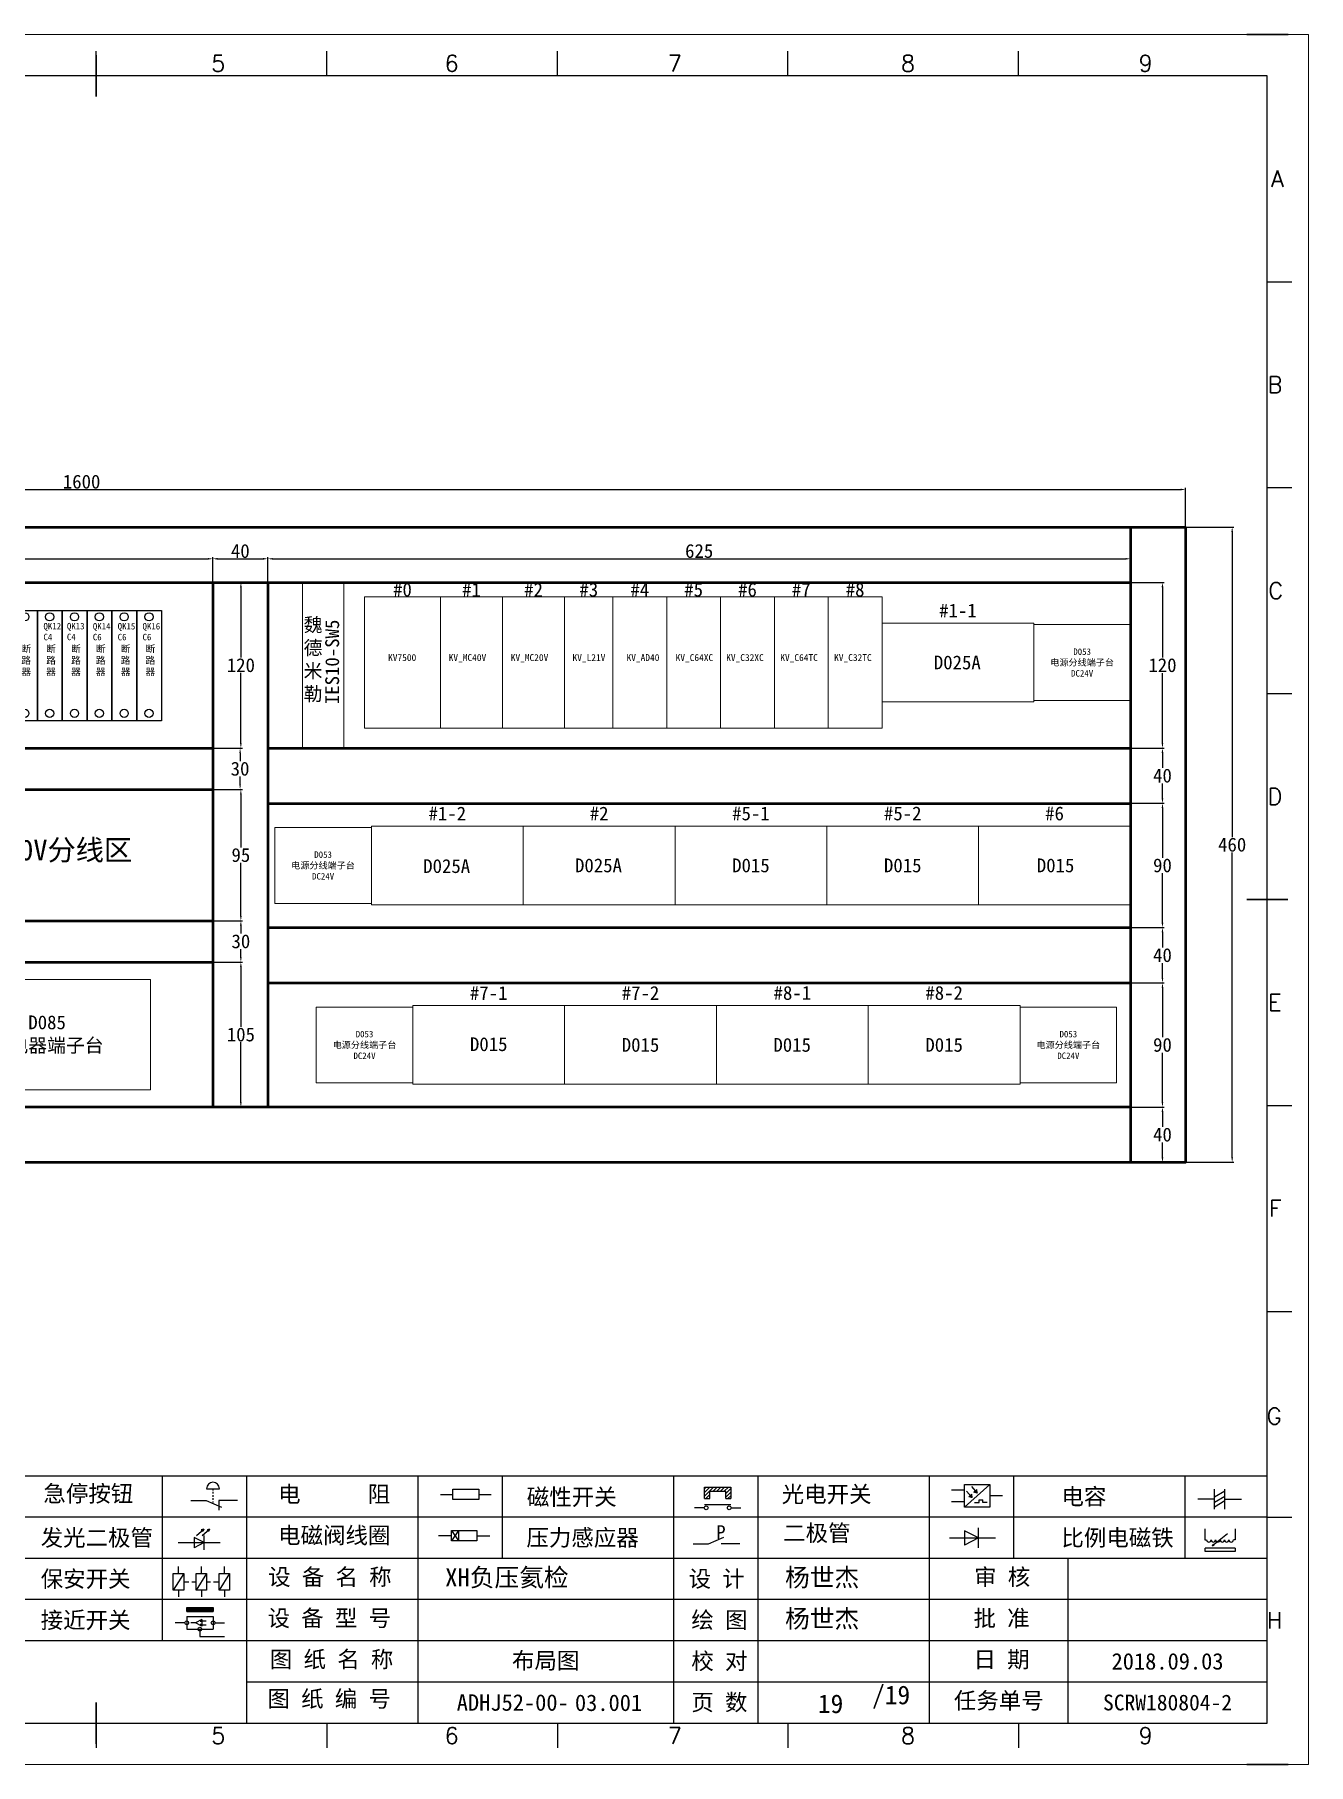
# Model space of a CAD drawing. Header units: millimetres. Extents: x 17734 to 28845, y 9358 to 11073.
# Drawn here: x 24243.5 to 24414, y 9420.4 to 9652 of the extents above; entities that cross this region are included whole.
import ezdxf
from ezdxf.enums import TextEntityAlignment as Align

# ---------------------------------------------------------------- set-up
doc = ezdxf.new("R2010")
doc.units = ezdxf.units.MM
doc.layers.add('1', color=3, linetype='Continuous', lineweight=20)
doc.layers.add('AE_BOR', color=1, linetype='Continuous')
doc.styles.get("Standard").update_dxf_attribs({"font": ''})
doc.styles.add('WD', font='romans.shx', dxfattribs={"bigfont": 'gbcbig.shx'})
doc.styles.add('汉字', font='')
doc.styles.get('Standard').set_extended_font_data('SimSun')
doc.styles.get('汉字').set_extended_font_data('新宋体')
doc.dimstyles.new('ISO-25', dxfattribs={"dimtxt": 10, "dimasz": 3.5, "dimexe": 1.25, "dimexo": 0.625, "dimtad": 1, "dimtih": 1, "dimtoh": 1, "dimtxsty": 'Standard', "dimcen": 2.5, "dimadec": 0, "dimazin": 0, "dimtfac": 1, "dimtmove": 0, "dimatfit": 3, "dimfxl": 1, "dimarcsym": 0})

# ---------------------------------------------------------------- blocks, each defined once
blk = doc.blocks.new('磁性开关')
at = {"linetype": 'ByBlock'}
h = blk.add_hatch(dxfattribs=at)
h.set_pattern_fill('ANSI31', color=256, scale=0.1, style=0)
h.paths.add_polyline_path([(-1910.88, -776.69), (-1910.88, -775.29), (-1907.69, -775.29), (-1907.69, -776.69), (-1908.31, -776.69), (-1908.31, -775.79), (-1910.25, -775.79), (-1910.25, -776.69)])
for p, q in [((-1910.88, -776.69), (-1910.88, -775.29)), ((-1910.88, -775.29), (-1907.69, -775.29)), ((-1910.88, -776.69), (-1910.25, -776.69)), ((-1910.25, -776.69), (-1910.25, -775.79)), ((-1910.25, -775.79), (-1908.31, -775.79)), ((-1908.31, -776.69), (-1908.31, -775.79)), ((-1908.31, -776.69), (-1907.69, -776.69)), ((-1907.69, -775.29), (-1907.69, -776.69)), ((-1910.91, -777.81), (-1912.09, -777.81)), ((-1910.88, -777.39), (-1907.69, -777.39)), ((-1907.66, -777.81), (-1906.48, -777.81))]:
    blk.add_line(p, q, dxfattribs=at)
for centre in [(-1910.68, -777.81), (-1907.88, -777.81)]:
    blk.add_circle(centre, 0.225, dxfattribs=at)
blk = doc.blocks.new('光电开关')
at = {"linetype": 'ByBlock'}
h = blk.add_hatch(dxfattribs=at)
h.set_pattern_fill('ANSI31', color=256, scale=0.01, style=0)
h.set_pattern_definition([(45, (0.172267, 0), (-0.0224506403, 0.0224506403), [])])
h.paths.add_polyline_path([(-1882.44, -776.34), (-1882.5, -775.91), (-1882.68, -776.07)])
h.paths.add_polyline_path([(-1882.86, -776.23), (-1882.44, -776.34), (-1882.68, -776.07)])
h.paths.add_polyline_path([(-1883.05, -776.88), (-1883.11, -776.45), (-1883.29, -776.61)])
h.paths.add_polyline_path([(-1883.47, -776.77), (-1883.05, -776.88), (-1883.29, -776.61)])
for p, q in [((-1884.01, -775.96), (-1885.56, -775.96)), ((-1880.91, -775.3), (-1884.01, -778.05)), ((-1883.75, -776.09), (-1883.05, -776.88)), ((-1883.11, -776.45), (-1883.47, -776.77)), ((-1883.05, -776.88), (-1883.47, -776.77)), ((-1883.14, -775.55), (-1882.44, -776.34)), ((-1883.05, -776.88), (-1883.11, -776.45)), ((-1882.5, -775.91), (-1882.86, -776.23)), ((-1882.44, -776.34), (-1882.86, -776.23)), ((-1882.44, -776.34), (-1882.5, -775.91)), ((-1879.37, -776.67), (-1880.91, -776.67)), ((-1884.01, -777.39), (-1885.56, -777.39)), ((-1882.78, -777.47), (-1882.23, -777.47)), ((-1882.23, -777.47), (-1882.23, -777.14)), ((-1882.23, -777.14), (-1881.78, -777.14)), ((-1881.78, -777.47), (-1881.78, -777.14)), ((-1881.23, -777.47), (-1881.78, -777.47))]:
    blk.add_line(p, q, dxfattribs=at)
blk.add_lwpolyline([(-1884.01, -775.3), (-1880.91, -775.3), (-1880.91, -778.05), (-1884.01, -778.05)], close=True, dxfattribs=at)
blk = doc.blocks.new('电磁阀线圈')
at = {"linetype": 'ByBlock'}
for p, q in [((-1854.61, -796.54), (-1856.17, -796.54)), ((-1854.61, -795.92), (-1853.75, -797.16)), ((-1853.75, -795.92), (-1854.61, -797.16)), ((-1853.75, -795.92), (-1853.75, -797.16)), ((-1851.53, -796.54), (-1849.97, -796.54))]:
    blk.add_line(p, q, dxfattribs=at)
blk.add_lwpolyline([(-1854.61, -795.92), (-1851.53, -795.92), (-1851.53, -797.16), (-1854.61, -797.16)], close=True, dxfattribs=at)
blk = doc.blocks.new('压力感应器')
at = {"linetype": 'ByBlock'}
for p, q in [((-1815.59, -777.73), (-1813.71, -776.93)), ((-1817.44, -777.73), (-1815.59, -777.73)), ((-1811.78, -777.73), (-1814.05, -777.73))]:
    blk.add_line(p, q, dxfattribs=at)
at = {"linetype": 'ByBlock', "insert": (-1814.65, -775.48), "char_height": 1.68, "width": 1.2242, "attachment_point": 1}
blk.add_mtext('{\\fNSimSun|b0|i0|c134|p49;P}', dxfattribs=at)
blk = doc.blocks.new('二极管')
at = {"linetype": 'ByBlock'}
for p, q in [((-1787.52, -776.77), (-1781.92, -776.77)), ((-1783.97, -776.77), (-1785.69, -775.9)), ((-1785.69, -775.9), (-1785.69, -777.65)), ((-1783.97, -776.77), (-1785.69, -777.65)), ((-1783.97, -777.99), (-1783.97, -775.56))]:
    blk.add_line(p, q, dxfattribs=at)
blk = doc.blocks.new('电容')
at = {"linetype": 'ByBlock'}
for p, q in [((-1756.08, -782.99), (-1756.08, -780.56)), ((-1754.86, -780.79), (-1756.08, -781.55)), ((-1754.86, -782.99), (-1754.86, -780.56)), ((-1756.08, -781.77), (-1758.13, -781.77)), ((-1754.86, -781.44), (-1756.08, -782.2)), ((-1754.86, -781.99), (-1756.08, -782.75)), ((-1754.86, -781.77), (-1752.81, -781.77))]:
    blk.add_line(p, q, dxfattribs=at)
blk = doc.blocks.new('发光二极管')
at = {"linetype": 'ByBlock'}
for p, q in [((-1755.78, -785.92), (-1754.89, -785.14)), ((-1754.89, -785.14), (-1755.2, -785.22)), ((-1755.2, -785.22), (-1755.01, -785.43)), ((-1755.08, -785.92), (-1754.18, -785.14)), ((-1754.89, -785.14), (-1755.01, -785.43)), ((-1754.18, -785.14), (-1754.49, -785.22)), ((-1754.49, -785.22), (-1754.31, -785.43)), ((-1754.18, -785.14), (-1754.31, -785.43)), ((-1758.01, -786.77), (-1752.89, -786.77)), ((-1754.84, -786.77), (-1756.04, -786.16)), ((-1756.04, -786.16), (-1756.04, -787.39)), ((-1754.84, -786.77), (-1756.04, -787.39)), ((-1754.84, -787.63), (-1754.84, -785.92))]:
    blk.add_line(p, q, dxfattribs=at)
blk = doc.blocks.new('比例电磁阀')
at = {"linetype": 'ByBlock'}
for p, q in [((-1757.26, -775.38), (-1757.26, -776.71)), ((-1757.26, -776.71), (-1757.05, -776.71)), ((-1754.5, -775.98), (-1756.35, -777.44)), ((-1753.58, -776.71), (-1753.8, -776.71)), ((-1753.58, -775.38), (-1753.58, -776.71)), ((-1753.6, -777.73), (-1757.25, -777.73)), ((-1757.25, -778.13), (-1757.25, -777.73)), ((-1753.6, -778.13), (-1757.25, -778.13)), ((-1756.35, -777.44), (-1756.25, -777.25)), ((-1756.35, -777.44), (-1756.15, -777.38)), ((-1756.15, -777.38), (-1756.25, -777.25)), ((-1753.6, -777.73), (-1753.6, -778.13))]:
    blk.add_line(p, q, dxfattribs=at)
for centre in [(-1756.78, -776.71), (-1756.24, -776.71), (-1755.7, -776.71), (-1755.15, -776.71), (-1754.61, -776.71), (-1754.07, -776.71)]:
    blk.add_arc(centre, 0.271, 180, 0, dxfattribs=at)
blk = doc.blocks.new('保安开关')
at = {"linetype": 'ByBlock'}
for p, q in [((-1757.33, -790.79), (-1758.6, -792.81)), ((-1757.96, -790.79), (-1757.96, -789.97)), ((-1754.54, -790.79), (-1755.81, -792.81)), ((-1755.17, -790.79), (-1755.17, -789.97)), ((-1751.75, -790.79), (-1753.02, -792.81)), ((-1752.39, -790.79), (-1752.39, -789.97)), ((-1757.96, -792.81), (-1757.96, -793.62)), ((-1757.33, -791.8), (-1756.72, -791.8)), ((-1756.35, -791.8), (-1755.89, -791.8)), ((-1755.17, -792.81), (-1755.17, -793.62)), ((-1754.52, -791.8), (-1754.06, -791.8)), ((-1753.69, -791.8), (-1753.08, -791.8)), ((-1752.39, -792.81), (-1752.39, -793.62))]:
    blk.add_line(p, q, dxfattribs=at)
for points in [[(-1758.6, -790.79), (-1757.33, -790.79), (-1757.33, -792.81), (-1758.6, -792.81)], [(-1755.81, -790.79), (-1754.54, -790.79), (-1754.54, -792.81), (-1755.81, -792.81)], [(-1753.02, -790.79), (-1751.75, -790.79), (-1751.75, -792.81), (-1753.02, -792.81)]]:
    blk.add_lwpolyline(points, close=True, dxfattribs=at)
blk = doc.blocks.new('接近开关')
at = {"linetype": 'ByBlock'}
h = blk.add_hatch(dxfattribs=at)
h.set_pattern_fill('ANSI31', color=256, scale=0.01, style=0)
h.set_pattern_definition([(45, (-89.131516, -30.795668), (-0.0224506403, 0.0224506403), [])])
h.paths.add_polyline_path([(-1516.96, -1123.35), (-1516.96, -1122.85), (-1513.76, -1122.85), (-1513.76, -1123.35)])
for p, q in [((-1516.96, -1123.35), (-1516.96, -1122.85)), ((-1516.96, -1122.85), (-1513.76, -1122.85)), ((-1516.96, -1123.35), (-1513.76, -1123.35)), ((-1513.76, -1122.85), (-1513.76, -1123.35)), ((-1517.18, -1124.71), (-1518.36, -1124.71)), ((-1516.96, -1123.95), (-1513.76, -1123.95)), ((-1516.96, -1123.95), (-1516.96, -1125.47)), ((-1516.96, -1125.47), (-1513.76, -1125.47)), ((-1515.91, -1124.71), (-1516.45, -1124.71)), ((-1515.11, -1124.31), (-1515.91, -1124.71)), ((-1515.11, -1125.11), (-1515.91, -1124.71)), ((-1515.33, -1124.53), (-1515.17, -1124.53)), ((-1515.33, -1124.88), (-1515.17, -1124.88)), ((-1515.25, -1124.45), (-1515.25, -1124.61)), ((-1515.11, -1124.31), (-1515.11, -1125.11)), ((-1515.11, -1124.48), (-1514.58, -1124.48)), ((-1515.11, -1124.94), (-1514.58, -1124.94)), ((-1513.76, -1123.95), (-1513.76, -1125.47)), ((-1513.54, -1124.71), (-1512.36, -1124.71)), ((-1515.36, -1125.69), (-1515.36, -1126.36)), ((-1515.36, -1126.36), (-1512.36, -1126.36))]:
    blk.add_line(p, q, dxfattribs=at)
for centre in [(-1516.96, -1124.71), (-1515.36, -1125.47), (-1513.76, -1124.71)]:
    blk.add_circle(centre, 0.225, dxfattribs=at)
blk = doc.blocks.new('电阻')
at = {"linetype": 'ByBlock'}
for p, q in [((-3.09, 0), (-1.57, 0)), ((1.57, 0), (3.09, 0))]:
    blk.add_line(p, q, dxfattribs=at)
blk.add_lwpolyline([(-1.57, 0.63), (1.57, 0.63), (1.57, -0.63), (-1.57, -0.63)], close=True, dxfattribs=at)
blk = doc.blocks.new('急停按钮')
at = {"linetype": 'ByBlock'}
for p, q in [((-1.86, 0), (0, 0)), ((0, 0), (1.88, -0.81)), ((0.06, 1.45), (1.61, 1.45)), ((0.83, 1.45), (0.83, 1.24)), ((0.83, 1.07), (0.83, 0.85)), ((0.83, 0.68), (0.83, 0.47)), ((0.83, 0.29), (0.83, 0.08)), ((3.81, 0), (1.54, 0)), ((1.54, 0), (1.54, -1.15)), ((0.83, -0.09), (0.83, -0.24))]:
    blk.add_line(p, q, dxfattribs=at)
blk.add_arc((0.83, 1.45), 0.774, 0, 180)
blk = doc.blocks.new('电控横A4')
for p, q in [((292, -5), (5, -5)), ((292, -205), (292, -5)), ((10.03, -205), (289.53, -205)), ((130.8, -205), (190.75, -205)), ((190.75, -205), (259.54, -205))]:
    blk.add_line(p, q)
at = {"linetype": 'ByBlock'}
for p, q in [((292, -175), (5, -175)), ((292, -180), (5, -180)), ((292, -185), (5, -185)), ((292, -190), (5, -190)), ((292, -195), (5, -195)), ((292, -200), (168.03, -200))]:
    blk.add_line(p, q, dxfattribs=at)
at = {"color": 0, "lineweight": -2}
for p, q in [((157.79, -175), (157.79, -195)), ((168.03, -175), (168.03, -204.92)), ((188.84, -175), (188.84, -185)), ((199.08, -175), (199.08, -185)), ((219.89, -175), (219.89, -185)), ((230.12, -175), (230.12, -185)), ((250.93, -175), (250.93, -185)), ((261.17, -175), (261.17, -185)), ((281.98, -175), (281.98, -185)), ((188.84, -185), (188.84, -204.92)), ((219.89, -185), (219.89, -205)), ((230.12, -185), (230.12, -205)), ((250.93, -185), (250.93, -205)), ((267.79, -185), (267.79, -205))]:
    blk.add_line(p, q, dxfattribs=at)
at = {"color": 0, "ltscale": 2}
for p, q in [((292, -205), (292, -183.55)), ((259.54, -205), (289.53, -205)), ((259.54, -205), (292, -205))]:
    blk.add_line(p, q, dxfattribs=at)
at = {"layer": 'AE_BOR', "color": 1, "lineweight": 15}
for p, q in [((0, 0), (297, 0)), ((297, 0), (297, -210)), ((297, -210), (0, -210))]:
    blk.add_line(p, q, dxfattribs=at)
at = {"layer": 'AE_BOR'}
for p, q in [((149.78, -5), (149.78, -2)), ((177.78, -5), (177.78, -2)), ((205.78, -5), (205.78, -2)), ((233.78, -5), (233.78, -2)), ((261.78, -5), (261.78, -2)), ((292, -30), (295, -30)), ((292, -55), (295, -55)), ((292, -80), (295, -80)), ((292, -130), (295, -130)), ((292, -155), (295, -155)), ((292, -180), (295, -180)), ((149.78, -205), (149.78, -208)), ((177.78, -205), (177.78, -208)), ((205.78, -205), (205.78, -208)), ((233.78, -205), (233.78, -208)), ((261.78, -205), (261.78, -208))]:
    blk.add_line(p, q, dxfattribs=at)
at = {"layer": 'AE_BOR', "lineweight": 30}
for p, q in [((294.53, 0), (289.53, 0)), ((294.53, -210), (289.53, -210))]:
    blk.add_line(p, q, dxfattribs=at)
at = {"layer": 'AE_BOR', "color": 2, "lineweight": 30}
for p, q in [((149.78, -7.5), (149.78, -2.5)), ((289.5, -105), (294.5, -105)), ((149.78, -202.5), (149.78, -207.5)), ((149.78, -205), (149.78, -207.5))]:
    blk.add_line(p, q, dxfattribs=at)
for name, p in [('急停按钮', (163.12, -177.98)), ('电阻', (194.66, -177.22))]:
    blk.add_blockref(name, p)
at = {"linetype": 'ByBlock'}
for name, p in [('磁性开关', (2134.53, 598.96)), ('光电开关', (2139.22, 599.27)), ('电容', (2041.69, 603.98)), ('发光二极管', (1917.72, 603.69)), ('电磁阀线圈', (2047.53, 614.3)), ('压力感应器', (2039.72, 594.52)), ('二极管', (2040.91, 594.27)), ('比例电磁阀', (2041.69, 593.98)), ('保安开关', (1917.72, 603.98)), ('接近开关', (1677.72, 931.9))]:
    blk.add_blockref(name, p, dxfattribs=at)
at = {"char_height": 2, "attachment_point": 1, "style": '汉字'}
for s, insert in [('{\\fKaiTi_GB2312|b0|i0|c134|p49;急停按钮}', (143.35, -176.12)), ('{\\fKaiTi_GB2312|b0|i0|c134|p49;电      阻}', (171.86, -176.19)), ('{\\fKaiTi_GB2312|b0|i0|c134|p49;磁性开关}', (202.07, -176.53)), ('{\\fKaiTi_GB2312|b0|i0|c134|p49;光电开关}', (233.02, -176.19)), ('{\\fKaiTi_GB2312|b0|i0|c134|p49;电容}', (267, -176.48)), ('{\\fKaiTi_GB2312|b0|i0|c134|p49;发光二极管}', (143.02, -181.48)), ('{\\fKaiTi_GB2312|b0|i0|c134|p49;电磁阀线圈}', (171.86, -181.19)), ('{\\fKaiTi_GB2312|b0|i0|c134|p49;压力感应器}', (202.02, -181.47)), ('{\\fKaiTi_GB2312|b0|i0|c134|p49;二极管}', (233.2, -180.91)), ('{\\fKaiTi_GB2312|b0|i0|c134|p49;比例电磁铁}', (267, -181.48)), ('{\\fKaiTi_GB2312|b0|i0|c134|p49;保安开关}', (143.02, -186.48)), ('{\\fKaiTi_GB2312|b0|i0|c134|p0;设 备 名 称}', (170.65, -186.24)), ('{\\fKaiTi_GB2312|b0|i0|c134|p0;设 计}', (221.72, -186.46)), ('{\\fKaiTi_GB2312|b0|i0|c134|p0;审 核}', (256.39, -186.25)), ('{\\fKaiTi_GB2312|b0|i0|c134|p0;设 备 型 号}', (170.58, -191.24)), ('{\\fKaiTi_GB2312|b0|i0|c134|p0;批 准}', (256.32, -191.25)), ('{\\fKaiTi_GB2312|b0|i0|c134|p49;接近开关}', (143.02, -191.48)), ('{\\fKaiTi_GB2312|b0|i0|c134|p0;绘 图}', (222.05, -191.46)), ('{\\fKaiTi_GB2312|b0|i0|c134|p0;图 纸 名 称}', (170.86, -196.24)), ('{\\fKaiTi_GB2312|b0|i0|c134|p0;校 对}', (222.05, -196.46)), ('{\\fKaiTi_GB2312|b0|i0|c134|p0;日 期}', (256.32, -196.25)), ('{\\fKaiTi_GB2312|b0|i0|c134|p0;图 纸 编 号}', (170.57, -201.03)), ('{\\fKaiTi_GB2312|b0|i0|c134|p0;页 数}', (222.05, -201.46)), ('{\\fKaiTi_GB2312|b0|i0|c134|p0;任务单号}', (253.94, -201.25))]:
    blk.add_mtext(s, dxfattribs=dict(at, insert=insert))
for s, insert, char_height, width, attachment_point in [('{\\fKaiTi_GB2312|b0|i0|c134|p49;XH负压氦检}', (192.15, -186.2), 2.2, 26.5767, 1), ('{\\fKaiTi_GB2312|b0|i0|c134|p49;杨世杰}', (233.43, -186.2), 2.2, 15.3175, 1), ('{\\fKaiTi_GB2312|b0|i0|c134|p49;杨世杰}', (233.43, -191.2), 2.2, 15.3175, 1), ('{\\fKaiTi_GB2312|b0|i0|c134|p49;2018.09.03}', (279.89, -197.5), 2, 24.2172, 5), ('{\\fKaiTi_GB2312|b0|i0|c134|p49;SCRW180804-2}', (279.89, -202.5), 1.92, 24.2172, 5)]:
    blk.add_mtext(s, dxfattribs=dict(insert=insert, char_height=char_height, width=width, attachment_point=attachment_point))
at = {"color": 0, "lineweight": -2, "insert": (200.36, -202.5), "char_height": 2, "width": 31.0482, "attachment_point": 5}
blk.add_mtext('{\\C256;ADHJ52-00-}', dxfattribs=at)
at = {"color": 0, "linetype": 'ByBlock', "lineweight": -2, "insert": (242.64, -201.84), "char_height": 4.2689, "width": 20.8102, "attachment_point": 5}
blk.add_mtext('  {\\H0.53119x; /19}', dxfattribs=at)
at = {"layer": 'AE_BOR', "style": 'WD'}
for s, p in [('5', (164.59, -4.5)), ('6', (192.94, -4.5)), ('7', (220.04, -4.5)), ('8', (248.37, -4.5)), ('9', (277.23, -4.5)), ('5', (164.59, -207.5)), ('6', (192.94, -207.5)), ('7', (220.04, -207.5)), ('8', (248.37, -207.5)), ('9', (277.23, -207.5))]:
    blk.add_text(s, height=2, dxfattribs=at).set_placement(p, align=Align.CENTER)
for s, p in [('A', (294.03, -17.5)), ('B', (293.84, -42.5)), ('C', (293.93, -67.5)), ('D', (293.84, -92.5)), ('E', (293.74, -117.5)), ('F', (293.74, -142.5)), ('F', (293.74, -142.5)), ('G', (293.74, -167.72)), ('H', (293.84, -192.5))]:
    blk.add_text(s, height=2, dxfattribs=at).set_placement(p, align=Align.MIDDLE_RIGHT)
blk = doc.blocks.new('断路器')
blk.add_lwpolyline([(789.7, 855.4), (807.7, 855.4), (807.7, 775.4), (789.7, 775.4)], close=True)
for centre in [(798.6, 850.8), (798.6, 780.9)]:
    blk.add_circle(centre, 3)
at = {"insert": (796.1, 830.1), "char_height": 5, "width": 9.057, "attachment_point": 1}
blk.add_mtext('{\\fSimSun|b0|i0|c134|p2;断\\P路\\P器}', dxfattribs=at)
blk = doc.blocks.new('*D76')
at = {"color": 0, "lineweight": -2}
for p, q in [((25696.3, 9815.6), (25696.3, 9843.5)), ((25699.8, 9842.3), (27292.8, 9842.3)), ((27296.3, 9815.6), (27296.3, 9843.5))]:
    blk.add_line(p, q, dxfattribs=at)
at = {"color": 0}
for points in [[(25699.8, 9842.9), (25699.8, 9841.7), (25696.3, 9842.3)], [(27292.8, 9841.7), (27292.8, 9842.9), (27296.3, 9842.3)]]:
    blk.add_solid(points, dxfattribs=at)
at = {"layer": 'Defpoints', "color": 0}
for p in [(27296.3, 9842.3), (25696.3, 9815), (27296.3, 9815)]:
    blk.add_point(p, dxfattribs=at)
at = {"color": 0, "insert": (26496.3, 9847.9), "char_height": 10, "attachment_point": 5}
blk.add_mtext('1600', dxfattribs=at)
blk = doc.blocks.new('*D77')
at = {"color": 0, "lineweight": -2}
for p, q in [((27296.9, 9815), (27331.2, 9815)), ((27330, 9811.5), (27330, 9590.6)), ((27330, 9358.5), (27330, 9579.4)), ((27296.9, 9355), (27331.2, 9355))]:
    blk.add_line(p, q, dxfattribs=at)
at = {"color": 0}
for points in [[(27330.6, 9811.5), (27329.4, 9811.5), (27330, 9815)], [(27329.4, 9358.5), (27330.6, 9358.5), (27330, 9355)]]:
    blk.add_solid(points, dxfattribs=at)
at = {"layer": 'Defpoints', "color": 0}
for p in [(27296.3, 9815), (27296.3, 9355), (27330, 9355)]:
    blk.add_point(p, dxfattribs=at)
at = {"color": 0, "insert": (27330, 9585), "char_height": 10, "attachment_point": 5}
blk.add_mtext('460', dxfattribs=at)
blk = doc.blocks.new('*D80')
at = {"color": 0, "lineweight": -2}
for p, q in [((26176.3, 9776.2), (26176.3, 9793.4)), ((26179.8, 9792.1), (26587.8, 9792.1)), ((26591.3, 9775.6), (26591.3, 9793.4))]:
    blk.add_line(p, q, dxfattribs=at)
at = {"color": 0}
for points in [[(26179.8, 9792.7), (26179.8, 9791.5), (26176.3, 9792.1)], [(26587.8, 9791.5), (26587.8, 9792.7), (26591.3, 9792.1)]]:
    blk.add_solid(points, dxfattribs=at)
at = {"layer": 'Defpoints', "color": 0}
for p in [(26591.3, 9792.1), (26176.3, 9775.6), (26591.3, 9775)]:
    blk.add_point(p, dxfattribs=at)
at = {"color": 0, "insert": (26383.8, 9797.7), "char_height": 10, "attachment_point": 5}
blk.add_mtext('415', dxfattribs=at)
blk = doc.blocks.new('*D81')
at = {"color": 0, "lineweight": -2}
for p, q in [((26591.3, 9775.6), (26591.3, 9793.4)), ((26594.8, 9792.1), (26627.8, 9792.1)), ((26631.3, 9775.6), (26631.3, 9793.4))]:
    blk.add_line(p, q, dxfattribs=at)
at = {"color": 0}
for points in [[(26594.8, 9792.7), (26594.8, 9791.5), (26591.3, 9792.1)], [(26627.8, 9791.5), (26627.8, 9792.7), (26631.3, 9792.1)]]:
    blk.add_solid(points, dxfattribs=at)
at = {"layer": 'Defpoints', "color": 0}
for p in [(26631.3, 9792.1), (26591.3, 9775), (26631.3, 9775)]:
    blk.add_point(p, dxfattribs=at)
at = {"color": 0, "insert": (26611.3, 9797.7), "char_height": 10, "attachment_point": 5}
blk.add_mtext('40', dxfattribs=at)
blk = doc.blocks.new('*D82')
at = {"color": 0, "lineweight": -2}
for p, q in [((26631.3, 9775.6), (26631.3, 9793.4)), ((26634.8, 9792.1), (27252.8, 9792.1)), ((27256.3, 9775.6), (27256.3, 9793.4))]:
    blk.add_line(p, q, dxfattribs=at)
at = {"color": 0}
for points in [[(26634.8, 9792.7), (26634.8, 9791.5), (26631.3, 9792.1)], [(27252.8, 9791.5), (27252.8, 9792.7), (27256.3, 9792.1)]]:
    blk.add_solid(points, dxfattribs=at)
at = {"layer": 'Defpoints', "color": 0}
for p in [(27256.3, 9792.1), (26631.3, 9775), (27256.3, 9775)]:
    blk.add_point(p, dxfattribs=at)
at = {"color": 0, "insert": (26943.8, 9797.7), "char_height": 10, "attachment_point": 5}
blk.add_mtext('625', dxfattribs=at)
blk = doc.blocks.new('*D86')
at = {"color": 0, "lineweight": -2}
for p, q in [((26591.9, 9775), (26612.9, 9775)), ((26611.7, 9771.5), (26611.7, 9720.6)), ((26611.7, 9658.5), (26611.7, 9709.4)), ((26591.9, 9655), (26612.9, 9655))]:
    blk.add_line(p, q, dxfattribs=at)
at = {"color": 0}
for points in [[(26612.3, 9771.5), (26611.1, 9771.5), (26611.7, 9775)], [(26611.1, 9658.5), (26612.3, 9658.5), (26611.7, 9655)]]:
    blk.add_solid(points, dxfattribs=at)
at = {"layer": 'Defpoints', "color": 0}
for p in [(26591.3, 9775), (26591.3, 9655), (26611.7, 9655)]:
    blk.add_point(p, dxfattribs=at)
at = {"color": 0, "insert": (26611.7, 9715), "char_height": 10, "attachment_point": 5}
blk.add_mtext('120', dxfattribs=at)
blk = doc.blocks.new('*D87')
at = {"color": 0, "lineweight": -2}
for p, q in [((26591.9, 9625), (26612.9, 9625)), ((26611.7, 9621.5), (26611.7, 9583.1)), ((26611.7, 9533.5), (26611.7, 9571.9)), ((26591.9, 9530), (26612.9, 9530))]:
    blk.add_line(p, q, dxfattribs=at)
at = {"color": 0}
for points in [[(26612.3, 9621.5), (26611.1, 9621.5), (26611.7, 9625)], [(26611.1, 9533.5), (26612.3, 9533.5), (26611.7, 9530)]]:
    blk.add_solid(points, dxfattribs=at)
at = {"layer": 'Defpoints', "color": 0}
for p in [(26591.3, 9625), (26591.3, 9530), (26611.7, 9530)]:
    blk.add_point(p, dxfattribs=at)
at = {"color": 0, "insert": (26611.7, 9577.5), "char_height": 10, "attachment_point": 5}
blk.add_mtext('95', dxfattribs=at)
blk = doc.blocks.new('*D88')
at = {"color": 0, "lineweight": -2}
for p, q in [((26593.2, 9500), (26612.9, 9500)), ((26611.7, 9496.5), (26611.7, 9453.1)), ((26611.7, 9398.5), (26611.7, 9441.9)), ((26591.9, 9395), (26612.9, 9395))]:
    blk.add_line(p, q, dxfattribs=at)
at = {"color": 0}
for points in [[(26612.3, 9496.5), (26611.1, 9496.5), (26611.7, 9500)], [(26611.1, 9398.5), (26612.3, 9398.5), (26611.7, 9395)]]:
    blk.add_solid(points, dxfattribs=at)
at = {"layer": 'Defpoints', "color": 0}
for p in [(26592.5, 9500), (26591.3, 9395), (26611.7, 9395)]:
    blk.add_point(p, dxfattribs=at)
at = {"color": 0, "insert": (26611.7, 9447.5), "char_height": 10, "attachment_point": 5}
blk.add_mtext('105', dxfattribs=at)
blk = doc.blocks.new('*D89')
at = {"color": 0, "lineweight": -2}
for p, q in [((27256.9, 9775), (27280.7, 9775)), ((27279.5, 9771.5), (27279.5, 9720.6)), ((27279.5, 9658.5), (27279.5, 9709.3)), ((27256.9, 9655), (27280.7, 9655))]:
    blk.add_line(p, q, dxfattribs=at)
at = {"color": 0}
for points in [[(27280.1, 9771.5), (27278.9, 9771.5), (27279.5, 9775)], [(27278.9, 9658.5), (27280.1, 9658.5), (27279.5, 9655)]]:
    blk.add_solid(points, dxfattribs=at)
at = {"layer": 'Defpoints', "color": 0}
for p in [(27256.3, 9775), (27256.3, 9655), (27279.5, 9655)]:
    blk.add_point(p, dxfattribs=at)
at = {"color": 0, "insert": (27279.5, 9715), "char_height": 10, "attachment_point": 5}
blk.add_mtext('120', dxfattribs=at)
blk = doc.blocks.new('*D90')
at = {"color": 0, "lineweight": -2}
for p, q in [((27256.9, 9655), (27280.7, 9655)), ((27279.5, 9651.5), (27279.5, 9640.6)), ((27279.5, 9618.5), (27279.5, 9629.3)), ((27256.9, 9615), (27280.7, 9615))]:
    blk.add_line(p, q, dxfattribs=at)
at = {"color": 0}
for points in [[(27280.1, 9651.5), (27278.9, 9651.5), (27279.5, 9655)], [(27278.9, 9618.5), (27280.1, 9618.5), (27279.5, 9615)]]:
    blk.add_solid(points, dxfattribs=at)
at = {"layer": 'Defpoints', "color": 0}
for p in [(27256.3, 9655), (27256.3, 9615), (27279.5, 9615)]:
    blk.add_point(p, dxfattribs=at)
at = {"color": 0, "insert": (27279.5, 9635), "char_height": 10, "attachment_point": 5}
blk.add_mtext('40', dxfattribs=at)
blk = doc.blocks.new('*D91')
at = {"color": 0, "lineweight": -2}
for p, q in [((27256.9, 9615), (27280.7, 9615)), ((27279.5, 9611.5), (27279.5, 9575.6)), ((27279.5, 9528.5), (27279.5, 9564.3)), ((27256.9, 9525), (27280.7, 9525))]:
    blk.add_line(p, q, dxfattribs=at)
at = {"color": 0}
for points in [[(27280.1, 9611.5), (27278.9, 9611.5), (27279.5, 9615)], [(27278.9, 9528.5), (27280.1, 9528.5), (27279.5, 9525)]]:
    blk.add_solid(points, dxfattribs=at)
at = {"layer": 'Defpoints', "color": 0}
for p in [(27256.3, 9615), (27256.3, 9525), (27279.5, 9525)]:
    blk.add_point(p, dxfattribs=at)
at = {"color": 0, "insert": (27279.5, 9570), "char_height": 10, "attachment_point": 5}
blk.add_mtext('90', dxfattribs=at)
blk = doc.blocks.new('*D92')
at = {"color": 0, "lineweight": -2}
for p, q in [((27257.5, 9525), (27280.7, 9525)), ((27279.5, 9521.5), (27279.5, 9510.6)), ((27279.5, 9488.5), (27279.5, 9499.3)), ((27256.9, 9485), (27280.7, 9485))]:
    blk.add_line(p, q, dxfattribs=at)
at = {"color": 0}
for points in [[(27280.1, 9521.5), (27278.9, 9521.5), (27279.5, 9525)], [(27278.9, 9488.5), (27280.1, 9488.5), (27279.5, 9485)]]:
    blk.add_solid(points, dxfattribs=at)
at = {"layer": 'Defpoints', "color": 0}
for p in [(27256.9, 9525), (27256.3, 9485), (27279.5, 9485)]:
    blk.add_point(p, dxfattribs=at)
at = {"color": 0, "insert": (27279.5, 9505), "char_height": 10, "attachment_point": 5}
blk.add_mtext('40', dxfattribs=at)
blk = doc.blocks.new('*D93')
at = {"color": 0, "lineweight": -2}
for p, q in [((27256.9, 9485), (27280.7, 9485)), ((27279.5, 9481.5), (27279.5, 9445.6)), ((27279.5, 9398.5), (27279.5, 9434.3)), ((27256.9, 9395), (27280.7, 9395))]:
    blk.add_line(p, q, dxfattribs=at)
at = {"color": 0}
for points in [[(27280.1, 9481.5), (27278.9, 9481.5), (27279.5, 9485)], [(27278.9, 9398.5), (27280.1, 9398.5), (27279.5, 9395)]]:
    blk.add_solid(points, dxfattribs=at)
at = {"layer": 'Defpoints', "color": 0}
for p in [(27256.3, 9485), (27256.3, 9395), (27279.5, 9395)]:
    blk.add_point(p, dxfattribs=at)
at = {"color": 0, "insert": (27279.5, 9440), "char_height": 10, "attachment_point": 5}
blk.add_mtext('90', dxfattribs=at)
blk = doc.blocks.new('*D94')
at = {"color": 0, "lineweight": -2}
for p, q in [((27256.9, 9395), (27280.7, 9395)), ((27279.5, 9391.5), (27279.5, 9380.6)), ((27279.5, 9358.5), (27279.5, 9369.4)), ((27256.9, 9355), (27280.7, 9355))]:
    blk.add_line(p, q, dxfattribs=at)
at = {"color": 0}
for points in [[(27280.1, 9391.5), (27278.9, 9391.5), (27279.5, 9395)], [(27278.9, 9358.5), (27280.1, 9358.5), (27279.5, 9355)]]:
    blk.add_solid(points, dxfattribs=at)
at = {"layer": 'Defpoints', "color": 0}
for p in [(27256.3, 9395), (27256.3, 9355), (27279.5, 9355)]:
    blk.add_point(p, dxfattribs=at)
at = {"color": 0, "insert": (27279.5, 9375), "char_height": 10, "attachment_point": 5}
blk.add_mtext('40', dxfattribs=at)
blk = doc.blocks.new('*D95')
at = {"color": 0, "lineweight": -2}
for p, q in [((26591.9, 9655), (26612.4, 9655)), ((26611.1, 9651.5), (26611.1, 9645.6)), ((26611.1, 9628.5), (26611.1, 9634.4)), ((26591.9, 9625), (26612.4, 9625))]:
    blk.add_line(p, q, dxfattribs=at)
at = {"color": 0}
for points in [[(26611.7, 9651.5), (26610.6, 9651.5), (26611.1, 9655)], [(26610.6, 9628.5), (26611.7, 9628.5), (26611.1, 9625)]]:
    blk.add_solid(points, dxfattribs=at)
at = {"layer": 'Defpoints', "color": 0}
for p in [(26591.3, 9655), (26591.3, 9625), (26611.1, 9625)]:
    blk.add_point(p, dxfattribs=at)
at = {"color": 0, "insert": (26611.1, 9640), "char_height": 10, "attachment_point": 5}
blk.add_mtext('30', dxfattribs=at)
blk = doc.blocks.new('*D96')
at = {"color": 0, "lineweight": -2}
for p, q in [((26592.5, 9530), (26612.9, 9530)), ((26611.7, 9526.5), (26611.7, 9520.6)), ((26611.7, 9503.5), (26611.7, 9509.4)), ((26591.9, 9500), (26612.9, 9500))]:
    blk.add_line(p, q, dxfattribs=at)
at = {"color": 0}
for points in [[(26612.3, 9526.5), (26611.1, 9526.5), (26611.7, 9530)], [(26611.1, 9503.5), (26612.3, 9503.5), (26611.7, 9500)]]:
    blk.add_solid(points, dxfattribs=at)
at = {"layer": 'Defpoints', "color": 0}
for p in [(26591.9, 9530), (26591.3, 9500), (26611.7, 9500)]:
    blk.add_point(p, dxfattribs=at)
at = {"color": 0, "insert": (26611.7, 9515), "char_height": 10, "attachment_point": 5}
blk.add_mtext('30', dxfattribs=at)
blk = doc.blocks.new('布局图')
at = {"color": 1, "lineweight": 50}
for p, q in [((25696.298, 9814.976), (27296.298, 9814.976)), ((27256.298, 9814.976), (27256.298, 9354.976)), ((27296.298, 9814.976), (27296.298, 9354.976)), ((25736.298, 9774.976), (27256.298, 9774.976)), ((26591.298, 9774.976), (26591.298, 9394.976)), ((26631.298, 9774.976), (26631.298, 9394.976)), ((26176.298, 9654.976), (26591.298, 9654.976)), ((26631.298, 9654.972), (27256.298, 9654.972)), ((26176.298, 9624.976), (26591.298, 9624.976)), ((26631.298, 9614.972), (27256.298, 9614.972)), ((26176.298, 9529.979), (26591.298, 9529.979)), ((26631.298, 9524.972), (27256.298, 9524.972)), ((26176.298, 9499.979), (26591.298, 9499.979)), ((26631.298, 9484.972), (27256.298, 9484.972)), ((27256.298, 9394.976), (25736.298, 9394.976)), ((27296.298, 9354.976), (25696.298, 9354.976))]:
    blk.add_line(p, q, dxfattribs=at)
at = {"lineweight": 50}
blk.add_lwpolyline([(25696.298, 9814.976), (27296.298, 9814.976), (27296.298, 9354.976), (25696.298, 9354.976)], close=True, dxfattribs=at)
at = {"layer": '1', "color": 0, "linetype": 'Continuous', "lineweight": 13}
for points in [[(26656.298, 9654.976), (26686.298, 9654.976), (26686.298, 9774.976), (26656.298, 9774.976)], [(26701.298, 9669.472), (26756.298, 9669.472), (26756.298, 9764.472), (26701.298, 9764.472)], [(26756.298, 9669.472), (26801.298, 9669.472), (26801.298, 9764.472), (26756.298, 9764.472)], [(26801.298, 9669.472), (26846.298, 9669.472), (26846.298, 9764.472), (26801.298, 9764.472)], [(26846.298, 9669.472), (26881.298, 9669.472), (26881.298, 9764.472), (26846.298, 9764.472)], [(26881.298, 9669.472), (26920.298, 9669.472), (26920.298, 9764.472), (26881.298, 9764.472)], [(26920.298, 9669.472), (26959.298, 9669.472), (26959.298, 9764.472), (26920.298, 9764.472)], [(26959.298, 9669.472), (26998.298, 9669.472), (26998.298, 9764.472), (26959.298, 9764.472)], [(26998.298, 9669.472), (27037.298, 9669.472), (27037.298, 9764.472), (26998.298, 9764.472)], [(27037.298, 9669.472), (27076.298, 9669.472), (27076.298, 9764.472), (27037.298, 9764.472)], [(27076.298, 9688.472), (27186.298, 9688.472), (27186.298, 9745.472), (27076.298, 9745.472)], [(27186.298, 9689.472), (27256.298, 9689.472), (27256.298, 9744.472), (27186.298, 9744.472)], [(26636.298, 9542.472), (26706.298, 9542.472), (26706.298, 9597.472), (26636.298, 9597.472)], [(26706.298, 9541.472), (26816.298, 9541.472), (26816.298, 9598.472), (26706.298, 9598.472)], [(26816.298, 9541.472), (26926.298, 9541.472), (26926.298, 9598.472), (26816.298, 9598.472)], [(26926.298, 9541.472), (27036.298, 9541.472), (27036.298, 9598.472), (26926.298, 9598.472)], [(27036.298, 9541.472), (27146.298, 9541.472), (27146.298, 9598.472), (27036.298, 9598.472)], [(27146.298, 9541.472), (27256.298, 9541.472), (27256.298, 9598.472), (27146.298, 9598.472)], [(26396.298, 9407.477), (26546.298, 9407.477), (26546.298, 9487.477), (26396.298, 9487.477)], [(26666.298, 9412.476), (26736.298, 9412.476), (26736.298, 9467.476), (26666.298, 9467.476)], [(26736.298, 9411.476), (26846.298, 9411.476), (26846.298, 9468.476), (26736.298, 9468.476)], [(26846.298, 9411.476), (26956.298, 9411.476), (26956.298, 9468.476), (26846.298, 9468.476)], [(26956.298, 9411.476), (27066.298, 9411.476), (27066.298, 9468.476), (26956.298, 9468.476)], [(27066.298, 9411.476), (27176.298, 9411.476), (27176.298, 9468.476), (27066.298, 9468.476)], [(27176.298, 9412.476), (27246.298, 9412.476), (27246.298, 9467.476), (27176.298, 9467.476)]]:
    blk.add_lwpolyline(points, close=True, dxfattribs=at)
at = {"color": 0, "lineweight": -2}
for p in [(25656.547, 8899.266), (25674.547, 8899.266), (25692.547, 8899.266), (25710.547, 8899.266), (25728.547, 8899.266), (25746.547, 8899.266)]:
    blk.add_blockref('断路器', p, dxfattribs=at)
for s, insert, char_height, width, attachment_point in [('#0', (26728.798, 9769.695), 10, 24.68857, 5), ('#1', (26778.798, 9769.695), 10, 24.68857, 5), ('#2', (26823.798, 9769.695), 10, 24.68857, 5), ('#3', (26863.798, 9769.695), 10, 24.68857, 5), ('#4', (26900.798, 9769.695), 10, 24.68857, 5), ('#5', (26939.798, 9769.695), 10, 24.68857, 5), ('#6', (26978.798, 9769.695), 10, 24.68857, 5), ('#7', (27017.798, 9769.695), 10, 24.68857, 5), ('#8', (27056.798, 9769.695), 10, 24.68857, 5), ('#1-1', (27131.298, 9754.606), 10, 32.83235, 5), ('KV7500', (26718.376, 9723.061), 5, 35, 1), ('KV_MC40V', (26762.266, 9723.061), 5, 44.80063, 1), ('KV_MC20V', (26807.266, 9723.061), 5, 44.80063, 1), ('KV_L21V', (26852.008, 9723.061), 5, 35, 1), ('KV_AD40', (26891.152, 9723.061), 5, 35, 1), ('KV_C64XC ', (26926.721, 9723.061), 5, 40.69214, 1), ('KV_C32XC', (26963.367, 9723.061), 5, 35, 1), ('KV_C64TC', (27002.569, 9723.061), 5, 35, 1), ('KV_C32TC', (27041.569, 9723.061), 5, 35, 1), ('\\pi37.528;D025A', (27076.298, 9716.972), 10, 110, 4), ('#1-2', (26761.298, 9607.606), 10, 32.83235, 5), ('#2', (26871.298, 9607.606), 10, 32.83235, 5), ('#5-1', (26981.298, 9607.606), 10, 32.83235, 5), ('#5-2', (27091.298, 9607.606), 10, 32.83235, 5), ('#6', (27201.298, 9607.606), 10, 32.83235, 5), ('220V分线区', (26430.752, 9588.721), 15, 157.20515, 1), ('\\pi37.528;D025A', (26706.298, 9569.472), 10, 110, 4), ('\\pi37.528;D025A', (26816.298, 9569.972), 10, 110, 4), ('\\pi41.389;D015', (26926.298, 9569.972), 10, 110, 4), ('\\pi41.389;D015', (27036.298, 9569.972), 10, 110, 4), ('\\pi42.149;D015', (27146.298, 9569.972), 10, 111.52092, 4), ('#7-1', (26791.298, 9477.61), 10, 32.83235, 5), ('#7-2', (26901.298, 9477.61), 10, 32.83235, 5), ('#8-1', (27011.298, 9477.61), 10, 32.83235, 5), ('#8-2', (27121.298, 9477.61), 10, 32.83235, 5), ('\\pi41.389;D015', (26736.298, 9440.476), 10, 110, 4), ('\\pi41.389;D015', (26846.298, 9439.976), 10, 110, 4), ('\\pi41.282;D015', (26956.298, 9439.976), 10, 109.78614, 4), ('\\pi41.389;D015', (27066.298, 9439.976), 10, 110, 4)]:
    blk.add_mtext(s, dxfattribs=dict(insert=insert, char_height=char_height, width=width, attachment_point=attachment_point))
for s, insert, char_height, width, attachment_point in [('魏\\P德\\P米\\P勒', (26657.193, 9749.334), 10, 60, 1), ('QK12\\PC4', (26468.652, 9745.647), 4.7064, 18, 1), ('QK13\\PC4', (26485.646, 9745.699), 4.7064, 18, 1), ('QK14\\PC6', (26504.424, 9745.606), 4.7064, 18, 1), ('QK15\\PC6', (26522.424, 9745.606), 4.7064, 18, 1), ('QK16\\PC6', (26540.424, 9745.606), 4.7064, 18, 1), ('D053\\P电源分线端子台\\PDC24V', (27221.298, 9716.972), 4.7064, 70, 5), ('D053\\P电源分线端子台\\PDC24V', (26671.298, 9569.972), 4.7064, 70, 5), ('D085\\P继电器端子台', (26471.298, 9447.477), 10, 150, 5), ('D053\\P电源分线端子台\\PDC24V', (26701.298, 9439.976), 4.7064, 70, 5), ('D053\\P电源分线端子台\\PDC24V', (27211.298, 9439.976), 4.7064, 70, 5)]:
    blk.add_mtext(s, dxfattribs=dict(at, insert=insert, char_height=char_height, width=width, attachment_point=attachment_point))
at = {"color": 0, "lineweight": -2, "insert": (26672.867, 9686.811), "char_height": 10, "width": 60, "attachment_point": 1, "rotation": 90}
blk.add_mtext('IES10-SW5', dxfattribs=at)
for base, p1, p2, picture, middle in [((27296.298, 9842.283), (25696.298, 9814.976), (27296.298, 9814.976), '*D76', (26496.298, 9847.908)), ((26591.298, 9792.111), (26176.298, 9775.601), (26591.298, 9774.976), '*D80', (26383.798, 9797.736)), ((26631.298, 9792.111), (26591.298, 9774.976), (26631.298, 9774.976), '*D81', (26611.298, 9797.736)), ((27256.298, 9792.111), (26631.298, 9774.976), (27256.298, 9774.976), '*D82', (26943.798, 9797.736))]:
    dim = blk.add_linear_dim(base=base, p1=p1, p2=p2, dimstyle='ISO-25')
    dim.commit()
    dim.dimension.update_dxf_attribs({"geometry": picture, "text_midpoint": middle})
for base, p1, p2, picture, middle in [((27329.995, 9354.976), (27296.298, 9814.976), (27296.298, 9354.976), '*D77', (27329.995, 9584.976)), ((26611.685, 9654.976), (26591.298, 9774.976), (26591.298, 9654.976), '*D86', (26611.685, 9714.976)), ((27279.486, 9654.972), (27256.298, 9774.976), (27256.298, 9654.972), '*D89', (27279.486, 9714.974)), ((26611.134, 9624.976), (26591.298, 9654.976), (26591.298, 9624.976), '*D95', (26611.134, 9639.976)), ((27279.486, 9614.972), (27256.298, 9654.972), (27256.298, 9614.972), '*D90', (27279.486, 9634.972)), ((26611.685, 9529.979), (26591.298, 9624.976), (26591.298, 9529.979), '*D87', (26611.685, 9577.477)), ((27279.486, 9524.972), (27256.298, 9614.972), (27256.298, 9524.972), '*D91', (27279.486, 9569.972)), ((26611.685, 9499.979), (26591.923, 9529.979), (26591.298, 9499.979), '*D96', (26611.685, 9514.979)), ((27279.486, 9484.972), (27256.923, 9524.972), (27256.298, 9484.972), '*D92', (27279.486, 9504.972)), ((26611.685, 9394.976), (26592.548, 9499.979), (26591.298, 9394.976), '*D88', (26611.685, 9447.477)), ((27279.486, 9394.976), (27256.298, 9484.972), (27256.298, 9394.976), '*D93', (27279.486, 9439.974)), ((27279.486, 9354.976), (27256.298, 9394.976), (27256.298, 9354.976), '*D94', (27279.486, 9374.976))]:
    dim = blk.add_linear_dim(base=base, p1=p1, p2=p2, angle=90, dimstyle='ISO-25')
    dim.commit()
    dim.dimension.update_dxf_attribs({"geometry": picture, "text_midpoint": middle})

msp = doc.modelspace()

# ---------------------------------------------------------------- block references
for name, p, xscale, yscale, zscale in [('电控横A4', (24086.601, 9651.951), 1.1025, 1.1025, 1.1025), ('布局图', (19353.248, 7772.209), 0.1848, 0.1848, 0.1848)]:
    msp.add_blockref(name, p, dxfattribs=dict(xscale=xscale, yscale=yscale, zscale=zscale))

# ---------------------------------------------------------------- texts
at = {"color": 0, "lineweight": -2, "char_height": 2.205}
for s, insert, width, attachment_point in [('布局图', (24311.909, 9434.207), 34.2306, 5), ('03.001', (24315.824, 9429.781), 5.72397, 1)]:
    msp.add_mtext(s, dxfattribs=dict(at, insert=insert, width=width, attachment_point=attachment_point))
at = {"color": 0, "linetype": 'ByBlock', "lineweight": -2, "insert": (24350.06, 9428.523), "char_height": 2.5, "width": 5.1278, "attachment_point": 5}
msp.add_mtext('19', dxfattribs=at)

doc.saveas('drawing.dxf')
